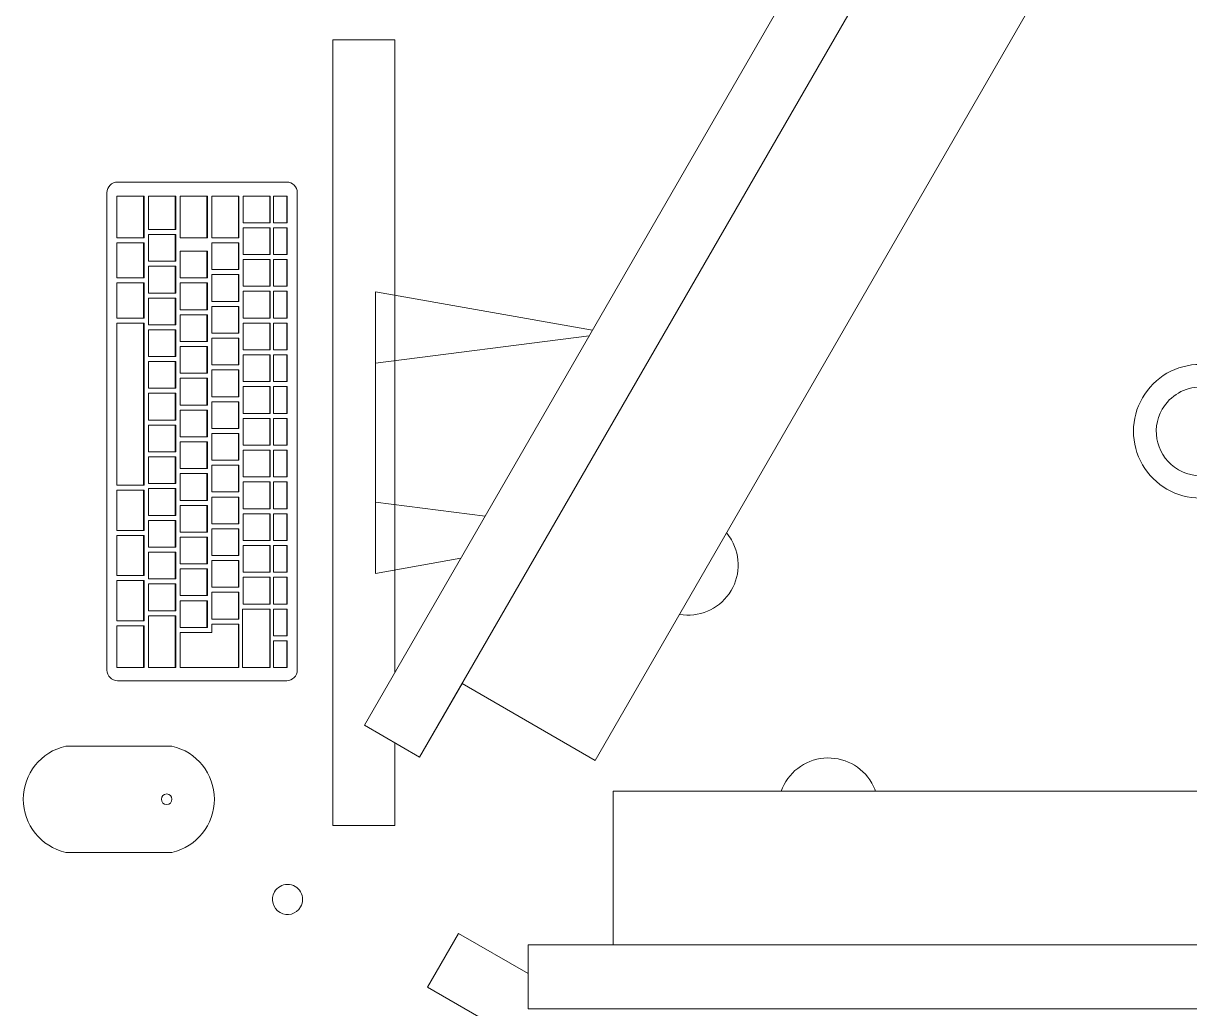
# Model space of a CAD drawing. Header units: millimetres. Extents: x 79795 to 317870, y -36033 to 97293.
# Drawn here: x 213824 to 214522, y 18987 to 19576 of the extents above; entities that cross this region are included whole.
import ezdxf

# ---------------------------------------------------------------- set-up
doc = ezdxf.new("R2010")
doc.units = ezdxf.units.MM
doc.header["$MEASUREMENT"] = 0
for name, color, linetype, lineweight in [('A-GENM', 8, 'CONTINUOUS', 9), ('E-ELEC-EQPM', 8, 'CONTINUOUS', 9), ('I-FURN', 8, 'CONTINUOUS', 9)]:
    doc.layers.add(name, color=color, linetype=linetype, lineweight=lineweight)

msp = doc.modelspace()

# ---------------------------------------------------------------- linework, layer by layer
at = {"layer": 'A-GENM'}
for p, q in [((213981.71, 19481.22), (213880.54, 19481.22)), ((213874.19, 19474.87), (213874.19, 19189.33)), ((213896.12, 19472.87), (213880.18, 19472.87)), ((213880.18, 19472.87), (213880.18, 19447.87)), ((213896.12, 19447.87), (213896.12, 19472.87)), ((213896.4, 19472.87), (213896.12, 19472.87)), ((213896.4, 19472.87), (213896.4, 19447.87)), ((213915.05, 19472.87), (213899.11, 19472.87)), ((213899.11, 19472.87), (213899.11, 19452.87)), ((213915.05, 19452.87), (213915.05, 19472.87)), ((213915.32, 19472.87), (213915.05, 19472.87)), ((213915.32, 19472.87), (213915.32, 19452.87)), ((213933.98, 19472.87), (213918.04, 19472.87)), ((213918.04, 19472.87), (213918.04, 19447.87)), ((213933.98, 19447.87), (213933.98, 19472.87)), ((213934.25, 19472.87), (213933.98, 19472.87)), ((213934.25, 19472.87), (213934.25, 19447.87)), ((213952.9, 19472.87), (213936.96, 19472.87)), ((213936.96, 19472.87), (213936.96, 19447.87)), ((213952.9, 19447.87), (213952.9, 19472.87)), ((213953.18, 19472.87), (213952.9, 19472.87)), ((213953.18, 19472.87), (213953.18, 19447.87)), ((213971.55, 19472.87), (213955.59, 19472.87)), ((213955.59, 19472.87), (213955.59, 19456.87)), ((213971.55, 19456.87), (213971.55, 19472.87)), ((213971.83, 19472.87), (213971.55, 19472.87)), ((213971.83, 19472.87), (213971.83, 19456.87)), ((213981.79, 19472.87), (213973.81, 19472.87)), ((213973.81, 19472.87), (213973.81, 19456.87)), ((213981.79, 19456.87), (213981.79, 19472.87)), ((213982.07, 19472.87), (213981.79, 19472.87)), ((213982.07, 19472.87), (213982.07, 19456.87)), ((213988.06, 19189.33), (213988.06, 19474.87)), ((213955.59, 19456.87), (213971.55, 19456.87)), ((213971.83, 19456.87), (213971.55, 19456.87)), ((213973.81, 19456.87), (213981.79, 19456.87)), ((213982.07, 19456.87), (213981.79, 19456.87)), ((213915.05, 19449.87), (213899.09, 19449.87)), ((213899.09, 19449.87), (213899.09, 19433.87)), ((213899.11, 19452.87), (213915.05, 19452.87)), ((213915.32, 19452.87), (213915.05, 19452.87)), ((213915.05, 19433.87), (213915.05, 19449.87)), ((213915.32, 19449.87), (213915.05, 19449.87)), ((213915.32, 19449.87), (213915.32, 19433.87)), ((213971.55, 19453.87), (213955.59, 19453.87)), ((213955.59, 19453.87), (213955.59, 19437.87)), ((213971.55, 19437.87), (213971.55, 19453.87)), ((213971.83, 19453.87), (213971.55, 19453.87)), ((213971.83, 19453.87), (213971.83, 19437.87)), ((213981.79, 19453.87), (213973.81, 19453.87)), ((213973.81, 19453.87), (213973.81, 19437.87)), ((213981.79, 19437.87), (213981.79, 19453.87)), ((213982.07, 19453.87), (213981.79, 19453.87)), ((213982.07, 19453.87), (213982.07, 19437.87)), ((213880.18, 19447.87), (213896.12, 19447.87)), ((213896.12, 19444.87), (213880.18, 19444.87)), ((213880.18, 19444.87), (213880.18, 19423.87)), ((213896.4, 19447.87), (213896.12, 19447.87)), ((213896.12, 19423.87), (213896.12, 19444.87)), ((213896.4, 19444.87), (213896.12, 19444.87)), ((213896.4, 19444.87), (213896.4, 19423.87)), ((213918.04, 19447.87), (213933.98, 19447.87)), ((213934.25, 19447.87), (213933.98, 19447.87)), ((213952.9, 19444.87), (213936.94, 19444.87)), ((213936.94, 19444.87), (213936.94, 19428.87)), ((213936.96, 19447.87), (213952.9, 19447.87)), ((213953.18, 19447.87), (213952.9, 19447.87)), ((213952.9, 19428.87), (213952.9, 19444.87)), ((213953.18, 19444.87), (213952.9, 19444.87)), ((213953.18, 19444.87), (213953.18, 19428.87)), ((213933.98, 19439.87), (213918.01, 19439.87)), ((213918.01, 19439.87), (213918.01, 19423.87)), ((213933.98, 19423.87), (213933.98, 19439.87)), ((213934.25, 19439.87), (213933.98, 19439.87)), ((213934.25, 19439.87), (213934.25, 19423.87)), ((213955.59, 19437.87), (213971.55, 19437.87)), ((213971.55, 19434.87), (213955.59, 19434.87)), ((213955.59, 19434.87), (213955.59, 19418.87)), ((213971.83, 19437.87), (213971.55, 19437.87)), ((213971.55, 19418.87), (213971.55, 19434.87)), ((213971.83, 19434.87), (213971.55, 19434.87)), ((213971.83, 19434.87), (213971.83, 19418.87)), ((213973.81, 19437.87), (213981.79, 19437.87)), ((213981.79, 19434.87), (213973.81, 19434.87)), ((213973.81, 19434.87), (213973.81, 19418.87)), ((213982.07, 19437.87), (213981.79, 19437.87)), ((213981.79, 19418.87), (213981.79, 19434.87)), ((213982.07, 19434.87), (213981.79, 19434.87)), ((213982.07, 19434.87), (213982.07, 19418.87)), ((213899.09, 19433.87), (213915.05, 19433.87)), ((213915.05, 19430.87), (213899.09, 19430.87)), ((213899.09, 19430.87), (213899.09, 19414.87)), ((213915.32, 19433.87), (213915.05, 19433.87)), ((213915.05, 19414.87), (213915.05, 19430.87)), ((213915.32, 19430.87), (213915.05, 19430.87)), ((213915.32, 19430.87), (213915.32, 19414.87)), ((213936.94, 19428.87), (213952.9, 19428.87)), ((213953.18, 19428.87), (213952.9, 19428.87)), ((213880.18, 19423.87), (213896.12, 19423.87)), ((213896.12, 19420.87), (213880.18, 19420.87)), ((213880.18, 19420.87), (213880.18, 19399.87)), ((213896.4, 19423.87), (213896.12, 19423.87)), ((213896.12, 19399.87), (213896.12, 19420.87)), ((213896.4, 19420.87), (213896.12, 19420.87)), ((213896.4, 19420.87), (213896.4, 19399.87)), ((213918.01, 19423.87), (213933.98, 19423.87)), ((213933.98, 19420.87), (213918.01, 19420.87)), ((213918.01, 19420.87), (213918.01, 19404.87)), ((213934.25, 19423.87), (213933.98, 19423.87)), ((213933.98, 19404.87), (213933.98, 19420.87)), ((213934.25, 19420.87), (213933.98, 19420.87)), ((213934.25, 19420.87), (213934.25, 19404.87)), ((213952.9, 19425.87), (213936.94, 19425.87)), ((213936.94, 19425.87), (213936.94, 19409.87)), ((213952.9, 19409.87), (213952.9, 19425.87)), ((213953.18, 19425.87), (213952.9, 19425.87)), ((213953.18, 19425.87), (213953.18, 19409.87)), ((213899.09, 19414.87), (213915.05, 19414.87)), ((213915.32, 19414.87), (213915.05, 19414.87)), ((213955.59, 19418.87), (213971.55, 19418.87)), ((213971.55, 19415.87), (213955.59, 19415.87)), ((213955.59, 19415.87), (213955.59, 19399.87)), ((213971.83, 19418.87), (213971.55, 19418.87)), ((213971.55, 19399.87), (213971.55, 19415.87)), ((213971.83, 19415.87), (213971.55, 19415.87)), ((213971.83, 19415.87), (213971.83, 19399.87)), ((213973.81, 19418.87), (213981.79, 19418.87)), ((213981.79, 19415.87), (213973.81, 19415.87)), ((213973.81, 19415.87), (213973.81, 19399.87)), ((213982.07, 19418.87), (213981.79, 19418.87)), ((213981.79, 19399.87), (213981.79, 19415.87)), ((213982.07, 19415.87), (213981.79, 19415.87)), ((213982.07, 19415.87), (213982.07, 19399.87)), ((213915.05, 19411.87), (213899.09, 19411.87)), ((213899.09, 19411.87), (213899.09, 19395.87)), ((213915.05, 19395.87), (213915.05, 19411.87)), ((213915.32, 19411.87), (213915.05, 19411.87)), ((213915.32, 19411.87), (213915.32, 19395.87)), ((213936.94, 19409.87), (213952.9, 19409.87)), ((213952.9, 19406.87), (213936.94, 19406.87)), ((213936.94, 19406.87), (213936.94, 19390.87)), ((213953.18, 19409.87), (213952.9, 19409.87)), ((213952.9, 19390.87), (213952.9, 19406.87)), ((213953.18, 19406.87), (213952.9, 19406.87)), ((213953.18, 19406.87), (213953.18, 19390.87)), ((213880.18, 19399.87), (213896.12, 19399.87)), ((213896.4, 19399.87), (213896.12, 19399.87)), ((213918.01, 19404.87), (213933.98, 19404.87)), ((213933.98, 19401.87), (213918.01, 19401.87)), ((213918.01, 19401.87), (213918.01, 19385.87)), ((213934.25, 19404.87), (213933.98, 19404.87)), ((213933.98, 19385.87), (213933.98, 19401.87)), ((213934.25, 19401.87), (213933.98, 19401.87)), ((213934.25, 19401.87), (213934.25, 19385.87)), ((213955.59, 19399.87), (213971.55, 19399.87)), ((213971.83, 19399.87), (213971.55, 19399.87)), ((213973.81, 19399.87), (213981.79, 19399.87)), ((213982.07, 19399.87), (213981.79, 19399.87)), ((213896.12, 19396.87), (213880.18, 19396.87)), ((213880.18, 19396.87), (213880.18, 19299.87)), ((213896.12, 19299.87), (213896.12, 19396.87)), ((213896.4, 19396.87), (213896.12, 19396.87)), ((213896.4, 19396.87), (213896.4, 19299.87)), ((213899.09, 19395.87), (213915.05, 19395.87)), ((213915.05, 19392.87), (213899.09, 19392.87)), ((213899.09, 19392.87), (213899.09, 19376.87)), ((213915.32, 19395.87), (213915.05, 19395.87)), ((213915.05, 19376.87), (213915.05, 19392.87)), ((213915.32, 19392.87), (213915.05, 19392.87)), ((213915.32, 19392.87), (213915.32, 19376.87)), ((213971.55, 19396.87), (213955.59, 19396.87)), ((213955.59, 19396.87), (213955.59, 19380.87)), ((213971.55, 19380.87), (213971.55, 19396.87)), ((213971.83, 19396.87), (213971.55, 19396.87)), ((213971.83, 19396.87), (213971.83, 19380.87)), ((213981.79, 19396.87), (213973.81, 19396.87)), ((213973.81, 19396.87), (213973.81, 19380.87)), ((213981.79, 19380.87), (213981.79, 19396.87)), ((213982.07, 19396.87), (213981.79, 19396.87)), ((213982.07, 19396.87), (213982.07, 19380.87)), ((213918.01, 19385.87), (213933.98, 19385.87)), ((213934.25, 19385.87), (213933.98, 19385.87)), ((213936.94, 19390.87), (213952.9, 19390.87)), ((213952.9, 19387.87), (213936.94, 19387.87)), ((213936.94, 19387.87), (213936.94, 19371.87)), ((213953.18, 19390.87), (213952.9, 19390.87)), ((213952.9, 19371.87), (213952.9, 19387.87)), ((213953.18, 19387.87), (213952.9, 19387.87)), ((213953.18, 19387.87), (213953.18, 19371.87)), ((213933.98, 19382.87), (213918.01, 19382.87)), ((213918.01, 19382.87), (213918.01, 19366.87)), ((213933.98, 19366.87), (213933.98, 19382.87)), ((213934.25, 19382.87), (213933.98, 19382.87)), ((213934.25, 19382.87), (213934.25, 19366.87)), ((213955.59, 19380.87), (213971.55, 19380.87)), ((213971.83, 19380.87), (213971.55, 19380.87)), ((213973.81, 19380.87), (213981.79, 19380.87)), ((213982.07, 19380.87), (213981.79, 19380.87)), ((213899.09, 19376.87), (213915.05, 19376.87)), ((213915.05, 19373.87), (213899.09, 19373.87)), ((213899.09, 19373.87), (213899.09, 19357.87)), ((213915.32, 19376.87), (213915.05, 19376.87)), ((213915.05, 19357.87), (213915.05, 19373.87)), ((213915.32, 19373.87), (213915.05, 19373.87)), ((213915.32, 19373.87), (213915.32, 19357.87)), ((213936.94, 19371.87), (213952.9, 19371.87)), ((213953.18, 19371.87), (213952.9, 19371.87)), ((213971.55, 19377.87), (213955.59, 19377.87)), ((213955.59, 19377.87), (213955.59, 19361.87)), ((213971.55, 19361.87), (213971.55, 19377.87)), ((213971.83, 19377.87), (213971.55, 19377.87)), ((213971.83, 19377.87), (213971.83, 19361.87)), ((213981.79, 19377.87), (213973.81, 19377.87)), ((213973.81, 19377.87), (213973.81, 19361.87)), ((213981.79, 19361.87), (213981.79, 19377.87)), ((213982.07, 19377.87), (213981.79, 19377.87)), ((213982.07, 19377.87), (213982.07, 19361.87)), ((213918.01, 19366.87), (213933.98, 19366.87)), ((213934.25, 19366.87), (213933.98, 19366.87)), ((213952.9, 19368.87), (213936.94, 19368.87)), ((213936.94, 19368.87), (213936.94, 19352.87)), ((213952.9, 19352.87), (213952.9, 19368.87)), ((213953.18, 19368.87), (213952.9, 19368.87)), ((213953.18, 19368.87), (213953.18, 19352.87)), ((213899.09, 19357.87), (213915.05, 19357.87)), ((213915.32, 19357.87), (213915.05, 19357.87)), ((213933.98, 19363.87), (213918.01, 19363.87)), ((213918.01, 19363.87), (213918.01, 19347.87)), ((213933.98, 19347.87), (213933.98, 19363.87)), ((213934.25, 19363.87), (213933.98, 19363.87)), ((213934.25, 19363.87), (213934.25, 19347.87)), ((213955.59, 19361.87), (213971.55, 19361.87)), ((213971.55, 19358.87), (213955.59, 19358.87)), ((213955.59, 19358.87), (213955.59, 19342.87)), ((213971.83, 19361.87), (213971.55, 19361.87)), ((213971.55, 19342.87), (213971.55, 19358.87)), ((213971.83, 19358.87), (213971.55, 19358.87)), ((213971.83, 19358.87), (213971.83, 19342.87)), ((213973.81, 19361.87), (213981.79, 19361.87)), ((213981.79, 19358.87), (213973.81, 19358.87)), ((213973.81, 19358.87), (213973.81, 19342.87)), ((213982.07, 19361.87), (213981.79, 19361.87)), ((213981.79, 19342.87), (213981.79, 19358.87)), ((213982.07, 19358.87), (213981.79, 19358.87)), ((213982.07, 19358.87), (213982.07, 19342.87)), ((213915.05, 19354.87), (213899.09, 19354.87)), ((213899.09, 19354.87), (213899.09, 19338.87)), ((213915.05, 19338.87), (213915.05, 19354.87)), ((213915.32, 19354.87), (213915.05, 19354.87)), ((213915.32, 19354.87), (213915.32, 19338.87)), ((213936.94, 19352.87), (213952.9, 19352.87)), ((213953.18, 19352.87), (213952.9, 19352.87)), ((213918.01, 19347.87), (213933.98, 19347.87)), ((213933.98, 19344.87), (213918.01, 19344.87)), ((213918.01, 19344.87), (213918.01, 19328.87)), ((213934.25, 19347.87), (213933.98, 19347.87)), ((213933.98, 19328.87), (213933.98, 19344.87)), ((213934.25, 19344.87), (213933.98, 19344.87)), ((213934.25, 19344.87), (213934.25, 19328.87)), ((213952.9, 19349.87), (213936.94, 19349.87)), ((213936.94, 19349.87), (213936.94, 19333.87)), ((213952.9, 19333.87), (213952.9, 19349.87)), ((213953.18, 19349.87), (213952.9, 19349.87)), ((213953.18, 19349.87), (213953.18, 19333.87)), ((213899.09, 19338.87), (213915.05, 19338.87)), ((213915.32, 19338.87), (213915.05, 19338.87)), ((213955.59, 19342.87), (213971.55, 19342.87)), ((213971.55, 19339.87), (213955.59, 19339.87)), ((213955.59, 19339.87), (213955.59, 19323.87)), ((213971.83, 19342.87), (213971.55, 19342.87)), ((213971.55, 19323.87), (213971.55, 19339.87)), ((213971.83, 19339.87), (213971.55, 19339.87)), ((213971.83, 19339.87), (213971.83, 19323.87)), ((213973.81, 19342.87), (213981.79, 19342.87)), ((213981.79, 19339.87), (213973.81, 19339.87)), ((213973.81, 19339.87), (213973.81, 19323.87)), ((213982.07, 19342.87), (213981.79, 19342.87)), ((213981.79, 19323.87), (213981.79, 19339.87)), ((213982.07, 19339.87), (213981.79, 19339.87)), ((213982.07, 19339.87), (213982.07, 19323.87)), ((213915.05, 19335.87), (213899.09, 19335.87)), ((213899.09, 19335.87), (213899.09, 19319.87)), ((213915.05, 19319.87), (213915.05, 19335.87)), ((213915.32, 19335.87), (213915.05, 19335.87)), ((213915.32, 19335.87), (213915.32, 19319.87)), ((213936.94, 19333.87), (213952.9, 19333.87)), ((213952.9, 19330.87), (213936.94, 19330.87)), ((213936.94, 19330.87), (213936.94, 19314.87)), ((213953.18, 19333.87), (213952.9, 19333.87)), ((213952.9, 19314.87), (213952.9, 19330.87)), ((213953.18, 19330.87), (213952.9, 19330.87)), ((213953.18, 19330.87), (213953.18, 19314.87)), ((213918.01, 19328.87), (213933.98, 19328.87)), ((213933.98, 19325.87), (213918.01, 19325.87)), ((213918.01, 19325.87), (213918.01, 19309.87)), ((213934.25, 19328.87), (213933.98, 19328.87)), ((213933.98, 19309.87), (213933.98, 19325.87)), ((213934.25, 19325.87), (213933.98, 19325.87)), ((213934.25, 19325.87), (213934.25, 19309.87)), ((213955.59, 19323.87), (213971.55, 19323.87)), ((213971.83, 19323.87), (213971.55, 19323.87)), ((213973.81, 19323.87), (213981.79, 19323.87)), ((213982.07, 19323.87), (213981.79, 19323.87)), ((213899.09, 19319.87), (213915.05, 19319.87)), ((213915.05, 19316.87), (213899.09, 19316.87)), ((213899.09, 19316.87), (213899.09, 19300.87)), ((213915.32, 19319.87), (213915.05, 19319.87)), ((213915.05, 19300.87), (213915.05, 19316.87)), ((213915.32, 19316.87), (213915.05, 19316.87)), ((213915.32, 19316.87), (213915.32, 19300.87)), ((213971.55, 19320.87), (213955.59, 19320.87)), ((213955.59, 19320.87), (213955.59, 19304.87)), ((213971.55, 19304.87), (213971.55, 19320.87)), ((213971.83, 19320.87), (213971.55, 19320.87)), ((213971.83, 19320.87), (213971.83, 19304.87)), ((213981.79, 19320.87), (213973.81, 19320.87)), ((213973.81, 19320.87), (213973.81, 19304.87)), ((213981.79, 19304.87), (213981.79, 19320.87)), ((213982.07, 19320.87), (213981.79, 19320.87)), ((213982.07, 19320.87), (213982.07, 19304.87)), ((213918.01, 19309.87), (213933.98, 19309.87)), ((213934.25, 19309.87), (213933.98, 19309.87)), ((213936.94, 19314.87), (213952.9, 19314.87)), ((213952.9, 19311.87), (213936.94, 19311.87)), ((213936.94, 19311.87), (213936.94, 19295.87)), ((213953.18, 19314.87), (213952.9, 19314.87)), ((213952.9, 19295.87), (213952.9, 19311.87)), ((213953.18, 19311.87), (213952.9, 19311.87)), ((213953.18, 19311.87), (213953.18, 19295.87)), ((213933.98, 19306.87), (213918.01, 19306.87)), ((213918.01, 19306.87), (213918.01, 19290.87)), ((213933.98, 19290.87), (213933.98, 19306.87)), ((213934.25, 19306.87), (213933.98, 19306.87)), ((213934.25, 19306.87), (213934.25, 19290.87)), ((213955.59, 19304.87), (213971.55, 19304.87)), ((213971.55, 19301.87), (213955.59, 19301.87)), ((213955.59, 19301.87), (213955.59, 19285.87)), ((213971.83, 19304.87), (213971.55, 19304.87)), ((213971.55, 19285.87), (213971.55, 19301.87)), ((213971.83, 19301.87), (213971.55, 19301.87)), ((213971.83, 19301.87), (213971.83, 19285.87)), ((213973.81, 19304.87), (213981.79, 19304.87)), ((213981.79, 19301.87), (213973.81, 19301.87)), ((213973.81, 19301.87), (213973.81, 19285.87)), ((213982.07, 19304.87), (213981.79, 19304.87)), ((213981.79, 19285.87), (213981.79, 19301.87)), ((213982.07, 19301.87), (213981.79, 19301.87)), ((213982.07, 19301.87), (213982.07, 19285.87)), ((213880.18, 19299.87), (213896.12, 19299.87)), ((213880.18, 19296.87), (213880.18, 19272.87)), ((213896.12, 19296.87), (213880.18, 19296.87)), ((213896.4, 19299.87), (213896.12, 19299.87)), ((213896.12, 19272.87), (213896.12, 19296.87)), ((213896.4, 19296.87), (213896.12, 19296.87)), ((213896.4, 19296.87), (213896.4, 19272.87)), ((213899.09, 19300.87), (213915.05, 19300.87)), ((213915.05, 19297.87), (213899.09, 19297.87)), ((213899.09, 19297.87), (213899.09, 19281.87)), ((213915.32, 19300.87), (213915.05, 19300.87)), ((213915.05, 19281.87), (213915.05, 19297.87)), ((213915.32, 19297.87), (213915.05, 19297.87)), ((213915.32, 19297.87), (213915.32, 19281.87)), ((213936.94, 19295.87), (213952.9, 19295.87)), ((213953.18, 19295.87), (213952.9, 19295.87)), ((213918.01, 19290.87), (213933.98, 19290.87)), ((213933.98, 19287.87), (213918.01, 19287.87)), ((213918.01, 19287.87), (213918.01, 19271.87)), ((213934.25, 19290.87), (213933.98, 19290.87)), ((213933.98, 19271.87), (213933.98, 19287.87)), ((213934.25, 19287.87), (213933.98, 19287.87)), ((213934.25, 19287.87), (213934.25, 19271.87)), ((213952.9, 19292.87), (213936.94, 19292.87)), ((213936.94, 19292.87), (213936.94, 19276.87)), ((213952.9, 19276.87), (213952.9, 19292.87)), ((213953.18, 19292.87), (213952.9, 19292.87)), ((213953.18, 19292.87), (213953.18, 19276.87)), ((213899.09, 19281.87), (213915.05, 19281.87)), ((213915.32, 19281.87), (213915.05, 19281.87)), ((213955.59, 19285.87), (213971.55, 19285.87)), ((213971.55, 19282.87), (213955.59, 19282.87)), ((213955.59, 19282.87), (213955.59, 19266.87)), ((213971.83, 19285.87), (213971.55, 19285.87)), ((213971.55, 19266.87), (213971.55, 19282.87)), ((213971.83, 19282.87), (213971.55, 19282.87)), ((213971.83, 19282.87), (213971.83, 19266.87)), ((213973.81, 19285.87), (213981.79, 19285.87)), ((213981.79, 19282.87), (213973.81, 19282.87)), ((213973.81, 19282.87), (213973.81, 19266.87)), ((213982.07, 19285.87), (213981.79, 19285.87)), ((213981.79, 19266.87), (213981.79, 19282.87)), ((213982.07, 19282.87), (213981.79, 19282.87)), ((213982.07, 19282.87), (213982.07, 19266.87)), ((213915.05, 19278.87), (213899.09, 19278.87)), ((213899.09, 19278.87), (213899.09, 19262.87)), ((213915.05, 19262.87), (213915.05, 19278.87)), ((213915.32, 19278.87), (213915.05, 19278.87)), ((213915.32, 19278.87), (213915.32, 19262.87)), ((213936.94, 19276.87), (213952.9, 19276.87)), ((213952.9, 19273.87), (213936.94, 19273.87)), ((213936.94, 19273.87), (213936.94, 19257.87)), ((213953.18, 19276.87), (213952.9, 19276.87)), ((213952.9, 19257.87), (213952.9, 19273.87)), ((213953.18, 19273.87), (213952.9, 19273.87)), ((213953.18, 19273.87), (213953.18, 19257.87)), ((213880.18, 19272.87), (213896.12, 19272.87)), ((213880.18, 19269.87), (213880.18, 19245.87)), ((213896.12, 19269.87), (213880.18, 19269.87)), ((213896.4, 19272.87), (213896.12, 19272.87)), ((213896.12, 19245.87), (213896.12, 19269.87)), ((213896.4, 19269.87), (213896.12, 19269.87)), ((213896.4, 19269.87), (213896.4, 19245.87)), ((213918.01, 19271.87), (213933.98, 19271.87)), ((213933.98, 19268.87), (213918.01, 19268.87)), ((213918.01, 19268.87), (213918.01, 19252.87)), ((213934.25, 19271.87), (213933.98, 19271.87)), ((213933.98, 19252.87), (213933.98, 19268.87)), ((213934.25, 19268.87), (213933.98, 19268.87)), ((213934.25, 19268.87), (213934.25, 19252.87)), ((213955.59, 19266.87), (213971.55, 19266.87)), ((213971.83, 19266.87), (213971.55, 19266.87)), ((213973.81, 19266.87), (213981.79, 19266.87)), ((213982.07, 19266.87), (213981.79, 19266.87)), ((213899.09, 19262.87), (213915.05, 19262.87)), ((213915.05, 19259.87), (213899.09, 19259.87)), ((213899.09, 19259.87), (213899.09, 19243.87)), ((213915.32, 19262.87), (213915.05, 19262.87)), ((213915.05, 19243.87), (213915.05, 19259.87)), ((213915.32, 19259.87), (213915.05, 19259.87)), ((213915.32, 19259.87), (213915.32, 19243.87)), ((213971.55, 19263.87), (213955.59, 19263.87)), ((213955.59, 19263.87), (213955.59, 19247.87)), ((213971.55, 19247.87), (213971.55, 19263.87)), ((213971.83, 19263.87), (213971.55, 19263.87)), ((213971.83, 19263.87), (213971.83, 19247.87)), ((213981.79, 19263.87), (213973.81, 19263.87)), ((213973.81, 19263.87), (213973.81, 19247.87)), ((213981.79, 19247.87), (213981.79, 19263.87)), ((213982.07, 19263.87), (213981.79, 19263.87)), ((213982.07, 19263.87), (213982.07, 19247.87)), ((213918.01, 19252.87), (213933.98, 19252.87)), ((213934.25, 19252.87), (213933.98, 19252.87)), ((213936.94, 19257.87), (213952.9, 19257.87)), ((213952.9, 19254.87), (213936.94, 19254.87)), ((213936.94, 19254.87), (213936.94, 19238.87)), ((213953.18, 19257.87), (213952.9, 19257.87)), ((213952.9, 19238.87), (213952.9, 19254.87)), ((213953.18, 19254.87), (213952.9, 19254.87)), ((213953.18, 19254.87), (213953.18, 19238.87)), ((213880.18, 19245.87), (213896.12, 19245.87)), ((213896.4, 19245.87), (213896.12, 19245.87)), ((213933.98, 19249.87), (213918.01, 19249.87)), ((213918.01, 19249.87), (213918.01, 19233.87)), ((213933.98, 19233.87), (213933.98, 19249.87)), ((213934.25, 19249.87), (213933.98, 19249.87)), ((213934.25, 19249.87), (213934.25, 19233.87)), ((213955.59, 19247.87), (213971.55, 19247.87)), ((213971.83, 19247.87), (213971.55, 19247.87)), ((213973.81, 19247.87), (213981.79, 19247.87)), ((213982.07, 19247.87), (213981.79, 19247.87)), ((213880.18, 19242.87), (213880.18, 19218.87)), ((213896.12, 19242.87), (213880.18, 19242.87)), ((213896.12, 19218.87), (213896.12, 19242.87)), ((213896.4, 19242.87), (213896.12, 19242.87)), ((213896.4, 19242.87), (213896.4, 19218.87)), ((213899.09, 19243.87), (213915.05, 19243.87)), ((213915.05, 19240.87), (213899.09, 19240.87)), ((213899.09, 19240.87), (213899.09, 19224.87)), ((213915.32, 19243.87), (213915.05, 19243.87)), ((213915.05, 19224.87), (213915.05, 19240.87)), ((213915.32, 19240.87), (213915.05, 19240.87)), ((213915.32, 19240.87), (213915.32, 19224.87)), ((213936.94, 19238.87), (213952.9, 19238.87)), ((213953.18, 19238.87), (213952.9, 19238.87)), ((213971.55, 19244.87), (213955.59, 19244.87)), ((213955.59, 19244.87), (213955.59, 19228.87)), ((213971.55, 19228.87), (213971.55, 19244.87)), ((213971.83, 19244.87), (213971.55, 19244.87)), ((213971.83, 19244.87), (213971.83, 19228.87)), ((213981.79, 19244.87), (213973.81, 19244.87)), ((213973.81, 19244.87), (213973.81, 19228.87)), ((213981.79, 19228.87), (213981.79, 19244.87)), ((213982.07, 19244.87), (213981.79, 19244.87)), ((213982.07, 19244.87), (213982.07, 19228.87)), ((213918.01, 19233.87), (213933.98, 19233.87)), ((213934.25, 19233.87), (213933.98, 19233.87)), ((213952.9, 19235.87), (213936.94, 19235.87)), ((213936.94, 19235.87), (213936.94, 19219.87)), ((213952.9, 19219.87), (213952.9, 19235.87)), ((213953.18, 19235.87), (213952.9, 19235.87)), ((213953.18, 19235.87), (213953.18, 19219.87)), ((213899.09, 19224.87), (213915.05, 19224.87)), ((213915.32, 19224.87), (213915.05, 19224.87)), ((213933.98, 19230.87), (213918.01, 19230.87)), ((213918.01, 19230.87), (213918.01, 19214.87)), ((213933.98, 19214.87), (213933.98, 19230.87)), ((213934.25, 19230.87), (213933.98, 19230.87)), ((213934.25, 19230.87), (213934.25, 19214.87)), ((213955.32, 19225.87), (213955.32, 19190.87)), ((213971.55, 19225.87), (213955.32, 19225.87)), ((213955.59, 19228.87), (213971.55, 19228.87)), ((213971.83, 19228.87), (213971.55, 19228.87)), ((213971.55, 19190.87), (213971.55, 19225.87)), ((213971.83, 19225.87), (213971.55, 19225.87)), ((213971.83, 19225.87), (213971.83, 19190.87)), ((213973.81, 19228.87), (213981.79, 19228.87)), ((213981.79, 19225.87), (213973.81, 19225.87)), ((213973.81, 19225.87), (213973.81, 19209.87)), ((213982.07, 19228.87), (213981.79, 19228.87)), ((213981.79, 19209.87), (213981.79, 19225.87)), ((213982.07, 19225.87), (213981.79, 19225.87)), ((213982.07, 19225.87), (213982.07, 19209.87)), ((213880.18, 19218.87), (213896.12, 19218.87)), ((213896.4, 19218.87), (213896.12, 19218.87)), ((213915.05, 19221.87), (213899.09, 19221.87)), ((213899.09, 19221.87), (213899.09, 19190.87)), ((213915.05, 19190.87), (213915.05, 19221.87)), ((213915.32, 19221.87), (213915.05, 19221.87)), ((213915.32, 19221.87), (213915.32, 19190.87)), ((213936.94, 19219.87), (213952.9, 19219.87)), ((213953.18, 19219.87), (213952.9, 19219.87)), ((213880.18, 19215.87), (213880.18, 19190.87)), ((213896.12, 19215.87), (213880.18, 19215.87)), ((213896.12, 19190.87), (213896.12, 19215.87)), ((213896.4, 19215.87), (213896.12, 19215.87)), ((213896.4, 19215.87), (213896.4, 19190.87)), ((213918.01, 19214.87), (213933.98, 19214.87)), ((213936.94, 19211.87), (213918.01, 19211.87)), ((213918.01, 19211.87), (213918.01, 19190.87)), ((213934.25, 19214.87), (213933.98, 19214.87)), ((213936.94, 19216.87), (213936.94, 19211.87)), ((213952.9, 19216.87), (213936.94, 19216.87)), ((213952.9, 19190.87), (213952.9, 19216.87)), ((213953.18, 19216.87), (213952.9, 19216.87)), ((213953.18, 19216.87), (213953.18, 19190.87)), ((213973.81, 19209.87), (213981.79, 19209.87)), ((213981.79, 19206.87), (213973.81, 19206.87)), ((213973.81, 19206.87), (213973.81, 19190.87)), ((213982.07, 19209.87), (213981.79, 19209.87)), ((213981.79, 19190.87), (213981.79, 19206.87)), ((213982.07, 19206.87), (213981.79, 19206.87)), ((213982.07, 19206.87), (213982.07, 19190.87)), ((213880.18, 19190.87), (213896.12, 19190.87)), ((213896.4, 19190.87), (213896.12, 19190.87)), ((213899.09, 19190.87), (213915.05, 19190.87)), ((213915.32, 19190.87), (213915.05, 19190.87)), ((213918.01, 19190.87), (213952.9, 19190.87)), ((213953.18, 19190.87), (213952.9, 19190.87)), ((213955.32, 19190.87), (213971.55, 19190.87)), ((213971.83, 19190.87), (213971.55, 19190.87)), ((213973.81, 19190.87), (213981.79, 19190.87)), ((213982.07, 19190.87), (213981.79, 19190.87)), ((213880.54, 19182.98), (213981.71, 19182.98)), ((213913.1, 19143.85), (213849.6, 19143.85)), ((213849.6, 19080.35), (213913.1, 19080.35))]:
    msp.add_line(p, q, dxfattribs=at)
for centre, radius, start, end in [((213880.54, 19474.87), 6.35, 90, 180), ((213981.71, 19474.87), 6.35, 0, 90), ((213880.54, 19189.33), 6.35, 180, 270), ((213981.71, 19189.33), 6.35, 270, 0), ((213856.74, 19112.1), 32.54, 102.68038, 257.31962), ((213905.96, 19112.1), 32.54, 282.68038, 77.31962), ((213909.95, 19112.1), 3.16, 90, 270), ((213909.95, 19112.1), 3.16, 270, 90)]:
    msp.add_arc(centre, radius, start, end, dxfattribs=at)
at = {"layer": 'E-ELEC-EQPM'}
for p, q in [((214028.21, 19156.37), (214428.21, 19849.19)), ((214028.21, 19156.37), (214428.21, 19849.19)), ((214461.2, 19830.14), (214061.2, 19137.32)), ((214515.39, 19740.19), (214166.19, 19135.36)), ((214515.39, 19740.19), (214166.19, 19135.36)), ((214086.6, 19181.31), (214061.2, 19137.32)), ((214166.19, 19135.36), (214086.6, 19181.31)), ((214166.19, 19135.36), (214086.6, 19181.31)), ((214061.2, 19137.32), (214028.21, 19156.37)), ((214061.2, 19137.32), (214028.21, 19156.37)), ((214875.27, 19116.87), (214176.87, 19116.87)), ((214176.87, 19116.87), (214176.87, 19024.97)), ((214875.27, 19116.87), (214176.87, 19116.87)), ((214176.87, 19116.87), (214176.87, 19024.97)), ((214176.87, 19024.97), (214126.07, 19024.97)), ((214126.07, 19024.97), (214126.07, 18986.87)), ((214126.07, 19024.97), (214126.07, 18986.87)), ((214926.07, 19024.97), (214126.07, 19024.97)), ((214126.07, 18986.87), (214926.07, 18986.87)), ((214126.07, 18986.87), (214926.07, 18986.87))]:
    msp.add_line(p, q, dxfattribs=at)
at = {"layer": 'I-FURN'}
for p, q in [((214046.43, 19566.31), (214009.34, 19566.31)), ((214009.34, 19096.41), (214009.34, 19566.31)), ((214046.43, 19566.31), (214046.43, 19187.93)), ((214034.74, 19415.51), (214034.74, 19247.2)), ((214164.58, 19392.58), (214034.74, 19415.51)), ((214034.74, 19372.92), (214162.68, 19389.29)), ((214034.74, 19289.79), (214100.39, 19281.39)), ((214034.74, 19247.2), (214085.85, 19256.21)), ((214046.43, 19145.85), (214046.43, 19096.41)), ((214046.43, 19096.41), (214009.34, 19096.41)), ((214084.54, 19031.89), (214065.99, 18999.77)), ((214084.54, 19031.89), (214126.07, 19007.91)), ((214472.94, 18764.82), (214065.99, 18999.77))]:
    msp.add_line(p, q, dxfattribs=at)
for centre, radius, start, end in [((214528.16, 19332.19), 40, 90.00141, 270.00141), ((214528.3, 19332.1), 26.51, 330, 150), ((214528.3, 19332.1), 26.51, 150, 330), ((214221.73, 19252.19), 30, 260.28516, 30.00282), ((214221.73, 19252.19), 30, 30.00282, 39.71478), ((214305.67, 19106.81), 30, 30.00282, 160.24537), ((214305.67, 19106.81), 30, 19.75455, 30.00282), ((213982.23, 19052.18), 9, 330, 150), ((213982.23, 19052.18), 9, 150, 330)]:
    msp.add_arc(centre, radius, start, end, dxfattribs=at)

doc.saveas('drawing.dxf')
